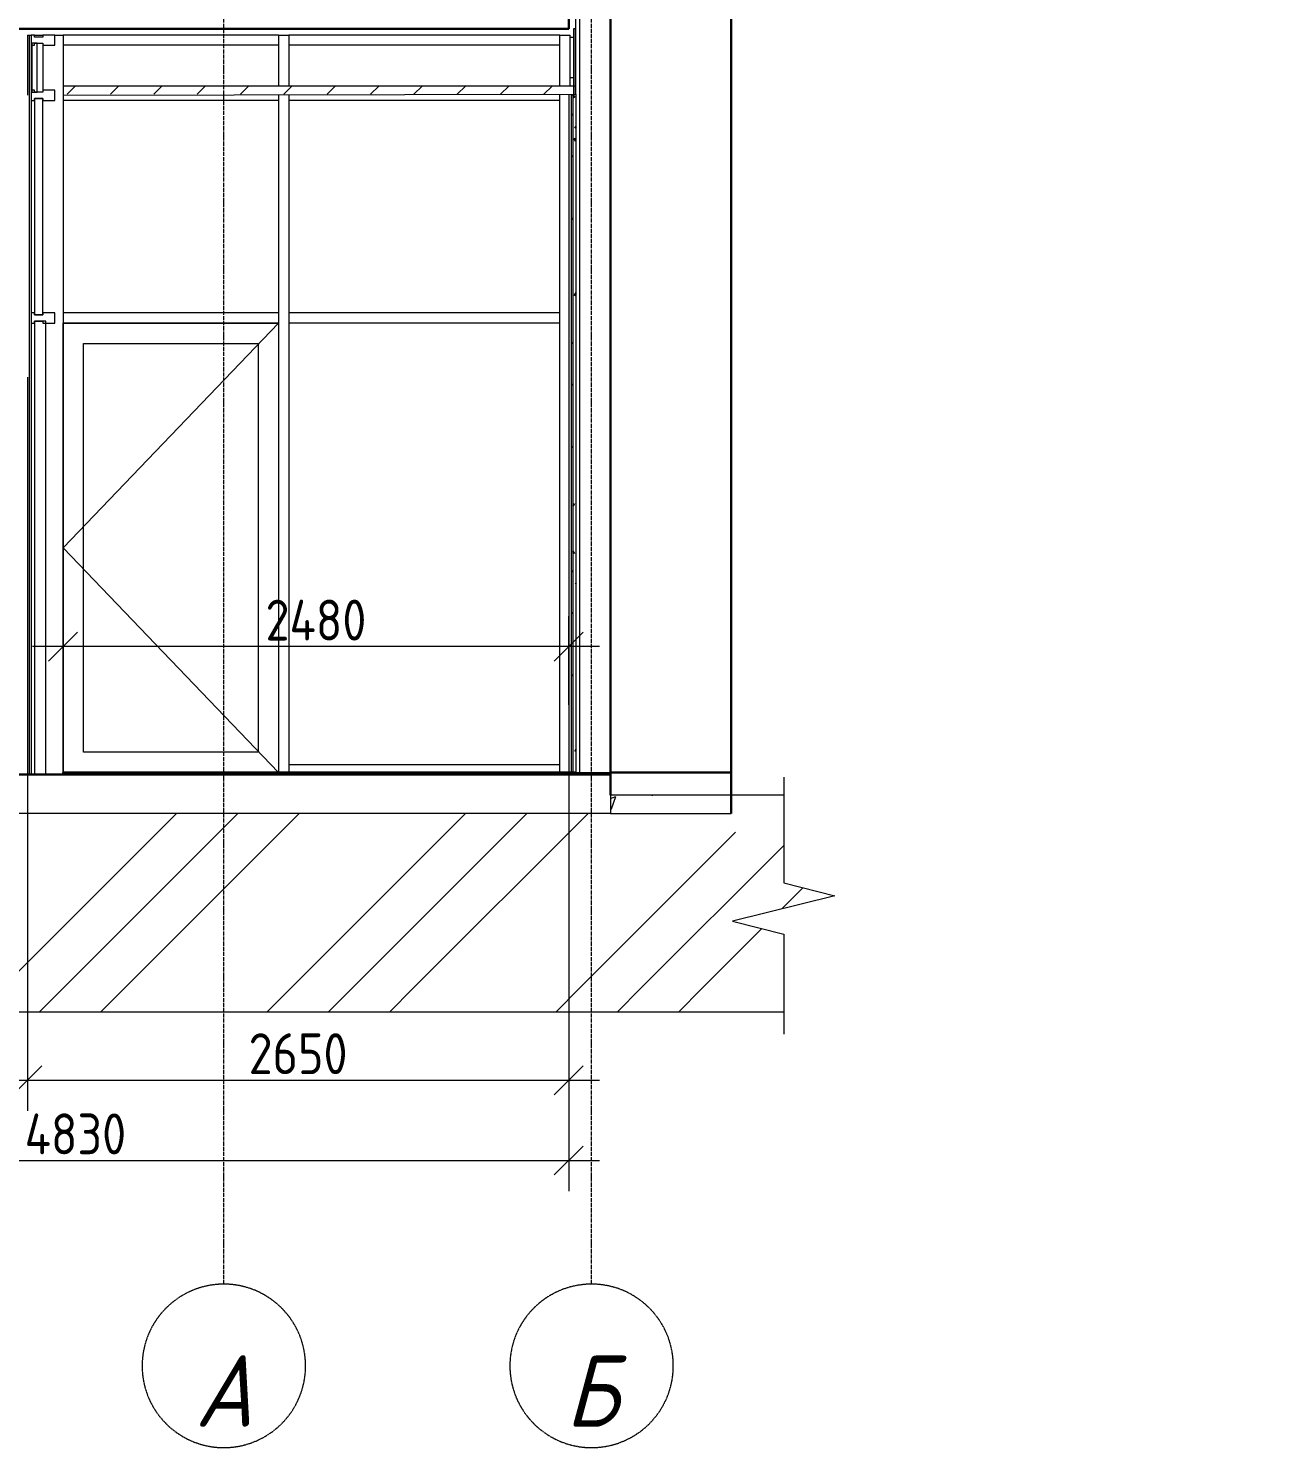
# Model space of a CAD drawing. Header units: millimetres. Extents: x 504091 to 2165846, y 135022 to 442887.
# Drawn here: x 1058160 to 1064240, y 312528 to 319474 of the extents above; entities that cross this region are included whole.
import ezdxf

# ---------------------------------------------------------------- set-up
doc = ezdxf.new("R2010")
doc.units = ezdxf.units.MM
doc.linetypes.add('ADSK_Линия сетки', pattern=[25, 20, -2.5, 0, -2.5])
doc.linetypes.add('осеваяX2', pattern=[4, 2.5, -0.5, 0.5, -0.5])
doc.layers.get('Defpoints').update_dxf_attribs({"color": 255})
for name, color, linetype, lineweight in [('+АР_Вспомогательная', 7, 'Continuous', 9), ('Витраж', 7, 'Continuous', 9), ('Двери', 7, 'Continuous', 20), ('Оси', 165, 'осеваяX2', 13), ('Панели витража', 7, 'Continuous', 9), ('Перекрытие', 7, 'Continuous', 18), ('Потолки', 7, 'Continuous', 9), ('размеры', 7, 'Continuous', 9), ('Стены внутренние', 7, 'Continuous', 18), ('Стены наружные', 7, 'Continuous', 18), ('Стены несущие', 7, 'Continuous', 30), ('Стены отделка', 7, 'Continuous', 30), ('Стены штриховка', 7, 'Continuous', 18), ('Узлы', 7, 'Continuous', 18)]:
    doc.layers.add(name, color=color, linetype=linetype, lineweight=lineweight)
doc.layers.add('Линии', color=7, linetype='Continuous', lineweight=9, true_color=0x00a600)
doc.layers.add('Штриховка', color=252, linetype='Continuous')
doc.styles.add('GOST 2.304_new', font='isocpeur.ttf', dxfattribs={"width": 0.9, "oblique": 15})
doc.styles.add('GOST Common_1', font='GOST_Common.ttf', dxfattribs={"width": 0.9, "height": 250})
doc.styles.add('GOST Common_6', font='GOST_Common.ttf', dxfattribs={"width": 0.9, "height": 200})
doc.dimstyles.new('ADSK_Основной_2_5_мм_Округление_до_10_мм', dxfattribs={"dimscale": 304.8, "dimtxt": 251.428749, "dimasz": 0.463911, "dimexe": 0.492126, "dimexo": 0.492126, "dimgap": 0.098425, "dimtad": 1, "dimdec": 0, "dimrnd": 10, "dimdsep": 46, "dimtxsty": 'GOST Common_1', "dimblk1": 'OBLIQUE', "dimblk2": 'OBLIQUE', "dimsah": 1, "dimcen": 0.09, "dimdle": 0.492126, "dimazin": 2, "dimtfac": 1, "dimtdec": 4, "dimtix": 1, "dimtmove": 0, "dimatfit": 3, "dimfxl": 0, "dimtvp": 1, "dimtolj": 1, "dimtzin": 0, "dimlwd": 20, "dimlwe": 20, "dimarcsym": 0})

# ---------------------------------------------------------------- blocks, each defined once
blk = doc.blocks.new('Прямоугольный импост - Импост структурный с накладкой - 160мм-4997840-Разрез 2-2')
at = {"layer": 'Витраж'}
for p, q in [((1639.4, 3610), (1689.4, 3610)), ((1639.4, 3360), (1639.4, 3610)), ((1689.4, 3360), (1689.4, 3610)), ((1639.4, 3315), (1639.4, 3320))]:
    blk.add_line(p, q, dxfattribs=at)
blk = doc.blocks.new('Витражная двухстворчатая дверь - Входная двухстворчатая левая-6453347-Разрез 2-2')
at = {"layer": 'Двери'}
for p, q in [((-345.6, 2210), (-400.6, 2210)), ((-400.6, 2210), (-400.6, -10)), ((-345.6, -10), (-345.6, 2210)), ((-400.6, -10), (-345.6, -10))]:
    blk.add_line(p, q, dxfattribs=at)
blk = doc.blocks.new('Прямоугольный импост - Импост структурный с накладкой - 160мм-6453484-Разрез 2-2')
at = {"layer": 'Витраж'}
blk.add_line((1639.4, 0), (1639.4, 2225), dxfattribs=at)
blk = doc.blocks.new('Прямоугольный импост - Импост структурный с накладкой - 160мм-6453342-Разрез 2-2')
at = {"layer": 'Витраж'}
for p, q in [((919.4, 2225), (919.4, 0)), ((969.4, 2225), (969.4, 0))]:
    blk.add_line(p, q, dxfattribs=at)
blk = doc.blocks.new('Прямоугольный импост - Импост структурный с накладкой - 160мм-V1-Разрез 2-2')
at = {"layer": 'Витраж'}
for p, q in [((-260.6, 2225), (-260.6, 0)), ((-417.6, 2200), (-417.6, -10))]:
    blk.add_line(p, q, dxfattribs=at)
blk = doc.blocks.new('Квадратный угловой импост - 150х150 мм-2502354-Разрез 2-2')
at = {"layer": 'Витраж'}
for p, q in [((-425.6, 3610), (-417.6, 3610)), ((-425.6, 3315), (-425.6, 3610))]:
    blk.add_line(p, q, dxfattribs=at)
blk = doc.blocks.new('Системная панель - Стекло - 40мм-6453350-Разрез 2-2')
at = {"layer": 'Панели витража', "lineweight": 18}
for p, q in [((-400.6, 3300), (-400.6, 2240)), ((-360.6, 3300), (-400.6, 3300)), ((-360.6, 2240), (-360.6, 3300)), ((-400.6, 2240), (-360.6, 2240))]:
    blk.add_line(p, q, dxfattribs=at)
blk = doc.blocks.new('Квадратный угловой импост - 150х150 мм-6453353-Разрез 2-2')
at = {"layer": 'Витраж'}
blk.add_line((-425.6, -10), (-425.6, 2225), dxfattribs=at)
blk = doc.blocks.new('Прямоугольный импост - Импост структурный с накладкой - 100мм-5430413-Разрез 2-2')
at = {"layer": 'Витраж', "lineweight": 18}
for p, q in [((-400.6, 2250), (-417.6, 2250)), ((-417.6, 2250), (-417.6, 2200)), ((-400.6, 2240), (-400.6, 2250)), ((-360.6, 2240), (-400.6, 2240)), ((-300.6, 2250), (-360.6, 2250)), ((-360.6, 2250), (-360.6, 2240)), ((-300.6, 2200), (-300.6, 2250)), ((-417.6, 2200), (-400.6, 2200)), ((-400.6, 2200), (-400.6, 2210)), ((-400.6, 2210), (-360.6, 2210)), ((-360.6, 2210), (-360.6, 2200)), ((-360.6, 2200), (-300.6, 2200))]:
    blk.add_line(p, q, dxfattribs=at)
blk = doc.blocks.new('Прямоугольный импост - Импост структурный с накладкой - 160мм-V12-Разрез 2-2')
at = {"layer": 'Витраж'}
for p, q in [((-417.6, 3290), (-417.6, 2250)), ((-260.6, 3315), (-260.6, 2225))]:
    blk.add_line(p, q, dxfattribs=at)
blk = doc.blocks.new('Системная панель - ADSK_Глухая_25 мм-5430419-Разрез 2-2')
at = {"layer": 'Панели витража', "lineweight": 18}
for p, q in [((-413.1, 3570), (-413.1, 3330)), ((-388.1, 3570), (-413.1, 3570)), ((-388.1, 3330), (-388.1, 3570)), ((-413.1, 3330), (-388.1, 3330))]:
    blk.add_line(p, q, dxfattribs=at)
blk = doc.blocks.new('Квадратный угловой импост - 150х150 мм-6453354-Разрез 2-2')
at = {"layer": 'Витраж'}
blk.add_line((-425.6, 2225), (-425.6, 3315), dxfattribs=at)
blk = doc.blocks.new('Прямоугольный импост - Импост структурный с накладкой - 160мм-2502325-Разрез 2-2')
at = {"layer": 'Витраж'}
for p, q in [((-417.6, 3560), (-417.6, 3340)), ((-400.6, 3610), (-360.6, 3610)), ((-360.6, 3560), (-360.6, 3340)), ((-300.6, 3610), (-260.6, 3610)), ((-260.6, 3610), (-260.6, 3360)), ((-260.6, 3320), (-260.6, 3315))]:
    blk.add_line(p, q, dxfattribs=at)
blk = doc.blocks.new('Квадратный угловой импост - 150х150 мм-2502332-Разрез 2-2')
at = {"layer": 'Витраж'}
for q in [(-417.6, 3610), (-435.6, 3315)]:
    blk.add_line((-435.6, 3610), q, dxfattribs=at)
blk = doc.blocks.new('Прямоугольный импост - Импост структурный с накладкой - 160мм-6453488-Разрез 2-2')
at = {"layer": 'Витраж'}
blk.add_line((1639.4, 2225), (1639.4, 3315), dxfattribs=at)
blk = doc.blocks.new('Прямоугольный импост - Импост структурный с накладкой - 100мм-5430410-Разрез 2-2')
at = {"layer": 'Витраж', "lineweight": 18}
for p, q in [((-400.6, 3610), (-417.6, 3610)), ((-417.6, 3610), (-417.6, 3560)), ((-417.6, 3560), (-400.6, 3560)), ((-400.6, 3600), (-400.6, 3610)), ((-360.6, 3600), (-400.6, 3600)), ((-400.6, 3560), (-400.6, 3570)), ((-400.6, 3570), (-360.6, 3570)), ((-300.6, 3610), (-360.6, 3610)), ((-360.6, 3610), (-360.6, 3600)), ((-360.6, 3570), (-360.6, 3560)), ((-360.6, 3560), (-300.6, 3560)), ((-300.6, 3560), (-300.6, 3610))]:
    blk.add_line(p, q, dxfattribs=at)
blk = doc.blocks.new('Ось сетки - Круг_Ø8 мм-8258-Разрез 2-2')
at = {"layer": 'Оси', "lineweight": 20}
for start, end in [(360, 180), (180, 360)]:
    blk.add_arc((-5, -5988), 400, start, end, dxfattribs=at)
blk = doc.blocks.new('_Oblique')
at = {"color": 0, "linetype": 'ByBlock', "lineweight": -2}
blk.add_line((-0.5, -0.5), (0.5, 0.5), dxfattribs=at)
blk = doc.blocks.new('*D957')
at = {"layer": 'Defpoints', "color": 0, "lineweight": 20, "transparency": 16777216}
for p in [(1058329.7, 317105.9), (1058329.7, 316447.9), (1060804.7, 316012.8)]:
    blk.add_point(p, dxfattribs=at)
at = {"layer": 'размеры', "color": 0, "transparency": 16777216}
for p, q in [((1058329.7, 316955.9), (1058329.7, 316297.9)), ((1060804.7, 316162.8), (1060804.7, 316597.9)), ((1060954.7, 316447.9), (1058179.7, 316447.9))]:
    blk.add_line(p, q, dxfattribs=at)
at = {"layer": 'размеры', "color": 0, "transparency": 16777216, "xscale": 141.4, "yscale": 141.4, "zscale": 141.4, "rotation": 180}
blk.add_blockref('_Oblique', (1058329.7, 316447.9), dxfattribs=at)
at = {"layer": 'размеры', "color": 0, "transparency": 16777216, "xscale": 141.4, "yscale": 141.4, "zscale": 141.4}
blk.add_blockref('_Oblique', (1060804.7, 316447.9), dxfattribs=at)
at = {"layer": 'размеры', "color": 0, "lineweight": 20, "transparency": 16777216, "insert": (1059567.2, 316577.9), "char_height": 200, "attachment_point": 5, "style": 'GOST Common_6'}
blk.add_mtext('\\A1;2480', dxfattribs=at)
blk = doc.blocks.new('*D1012')
at = {"layer": 'Defpoints', "color": 0, "lineweight": 20, "transparency": 16777216}
for p in [(1055974.7, 315683.6), (1060804.7, 315718.8), (1060804.7, 313932.9)]:
    blk.add_point(p, dxfattribs=at)
at = {"layer": 'размеры', "color": 0, "transparency": 16777216}
for p, q in [((1055974.7, 315533.6), (1055974.7, 313782.9)), ((1060804.7, 315568.8), (1060804.7, 313782.9)), ((1055824.7, 313932.9), (1060954.7, 313932.9))]:
    blk.add_line(p, q, dxfattribs=at)
at = {"layer": 'размеры', "color": 0, "transparency": 16777216, "xscale": 141.4, "yscale": 141.4, "zscale": 141.4, "rotation": 180}
blk.add_blockref('_Oblique', (1055974.7, 313932.9), dxfattribs=at)
at = {"layer": 'размеры', "color": 0, "transparency": 16777216, "xscale": 141.4, "yscale": 141.4, "zscale": 141.4}
blk.add_blockref('_Oblique', (1060804.7, 313932.9), dxfattribs=at)
at = {"layer": 'размеры', "color": 0, "lineweight": 20, "transparency": 16777216, "insert": (1058389.7, 314062.9), "char_height": 200, "attachment_point": 5, "style": 'GOST Common_6'}
blk.add_mtext('\\A1;4830', dxfattribs=at)
blk = doc.blocks.new('*D1014')
at = {"layer": 'Defpoints', "color": 0, "lineweight": 20, "transparency": 16777216}
for p in [(1060804.7, 318042.5), (1058154.7, 317917.4), (1060804.7, 314325.5)]:
    blk.add_point(p, dxfattribs=at)
at = {"layer": 'размеры', "color": 0, "transparency": 16777216}
for p, q in [((1060804.7, 317892.5), (1060804.7, 314175.5)), ((1058154.7, 317767.4), (1058154.7, 314175.5)), ((1058004.7, 314325.5), (1060954.7, 314325.5))]:
    blk.add_line(p, q, dxfattribs=at)
at = {"layer": 'размеры', "color": 0, "transparency": 16777216, "xscale": 141.4, "yscale": 141.4, "zscale": 141.4, "rotation": 180}
blk.add_blockref('_Oblique', (1058154.7, 314325.5), dxfattribs=at)
at = {"layer": 'размеры', "color": 0, "transparency": 16777216, "xscale": 141.4, "yscale": 141.4, "zscale": 141.4}
blk.add_blockref('_Oblique', (1060804.7, 314325.5), dxfattribs=at)
at = {"layer": 'размеры', "color": 0, "lineweight": 20, "transparency": 16777216, "insert": (1059479.7, 314455.5), "char_height": 200, "attachment_point": 5, "style": 'GOST Common_6'}
blk.add_mtext('\\A1;2650', dxfattribs=at)

msp = doc.modelspace()

# ---------------------------------------------------------------- hatches: boundary and pattern name
at = {"layer": 'Потолки'}
h = msp.add_hatch(dxfattribs=at)
h.set_pattern_fill('FP_3', color=256, style=0, pattern_type=2)
h.set_pattern_definition([(45, (1068208.4, 324131.58), (-106.066, 106.066), [])])
h.paths.add_polyline_path([(1058329.7263, 319151.5755), (1060839.7263, 319151.5755), (1060839.7263, 319191.5755), (1058329.7263, 319191.5755), (1058329.7263, 319161.5755)])
at = {"layer": 'Узлы', "lineweight": 5}
h = msp.add_hatch(dxfattribs=at)
h.set_pattern_fill('FP_23', color=256, style=0, pattern_type=2)
h.set_pattern_definition([(50, (1068208.4, 324131.6), (728.737, -63.756), [76.2, -838.2]), (355, (1068208.4, 324131.6), (-140.97, 764.23), [60.96, -670.56]), (100.451, (1068269.1, 324126.26), (587.77, 700.467), [64.76, -712.36]), (46.184, (1068208.4, 324334.8), (1084.316, -168.17), [114.3, -1257.3]), (96.636, (1068298.8, 324320.8), (949.61, 989.71), [97.14, -1068.54]), (351.184, (1068208.4, 324334.8), (949.62, 989.7), [91.44, -1005.84]), (21, (1068310, 324284), (606.458, -409.06), [76.2, -838.2]), (326, (1068310, 324284), (247.21, 736.753), [60.96, -670.56]), (71.451, (1068360.5, 324249.9), (853.67, 327.685), [64.76, -712.36]), (37.5, (1068208.4, 324131.58), (12.3547, 338.22), [33.528, -628.904, 33.528, -647.192, -673.1]), (37.5, (1068208.4, 324131.58), (12.3547, 338.22), [-1343.152, 33.528, -639.572]), (7.5, (1068208.4, 324131.58), (267.279, 400.722), [33.528, -354.584, 33.528, -613.664, -256.54]), (7.5, (1068208.4, 324131.58), (267.279, 400.722), [-1035.304, 33.528, -223.012]), (327.5, (1067981.83, 324131.58), (542.363, -22.9153), [33.528, -220.472, 33.528, -758.952, -1051.56]), (327.5, (1067981.83, 324131.58), (542.363, -22.9153), [-1046.48, 33.528, -1018.032]), (317.5, (1067880.23, 324131.58), (592.517, 101.707), [33.528, -296.672, 33.528, -492.76, -746.76]), (317.5, (1067880.23, 324131.58), (592.517, 101.707), [-856.49, 33.53, -713.23])])
h.paths.add_polyline_path([(1061079.8357, 315631.5755), (1061582.839, 315631.5755), (1061582.839, 315651.5755), (1061856.8732, 315648.2366), (1061856.8732, 315721.5755), (1061009.7263, 315721.5755), (1061009.7263, 315631.5755)])
h = msp.add_hatch(dxfattribs=at)
h.set_pattern_fill('GOST_GROUND', color=256, scale=100)
h.set_pattern_definition([(45, (947720, 306289.9), (1414.2136, 0), [2000]), (45, (948020, 306289.9), (1414.2136, 0), [2000]), (45, (948320, 306289.9), (1414.2136, 0), [2000])])
h.paths.add_polyline_path([(1061856.8732, 314659.5239), (1061856.8732, 315041.3056), (1061606.8732, 315103.8056), (1062106.8732, 315228.8056), (1061856.8732, 315291.3056), (1061856.8732, 315539.5731), (1061582.839, 315539.5731), (1061582.839, 315631.5755), (1056349.464, 315631.5755), (1055088.2203, 315134.7397), (1054034.1425, 315131.5755), (1053992.7668, 314659.5239)])
h.paths.add_polyline_path([(1074778.3171, 315479.8502), (1074778.3212, 315479.8502), (1074779.2932, 315472.4956)])
at = {"layer": 'Штриховка'}
h = msp.add_hatch(dxfattribs=at)
h.set_pattern_fill('FP_2', color=252, style=0, pattern_type=2)
h.set_pattern_definition([(0, (1068208.4, 324131.58), (406.4, 101.6), [33.528, -271.272, 33.528, -271.272, -1625.6]), (0, (1068208.4, 324131.58), (406.4, 101.6), [-609.6, 33.528, -576.072, 33.528, -271.272, -711.2]), (0, (1068208.4, 324131.58), (406.4, 101.6), [-1524, 33.528, -169.672, 33.528, -474.472]), (120, (1068360.8, 324182.38), (-291.1882, 301.1527), [33.528, -271.272, 33.528, -271.272, -1625.6]), (120, (1068360.8, 324182.38), (-291.1882, 301.1527), [-609.6, 33.528, -576.072, 33.528, -271.272, -711.2]), (120, (1068360.8, 324182.38), (-291.1882, 301.1527), [-1524, 33.528, -169.672, 33.528, -474.472]), (240, (1068411.6, 324385.58), (-115.2118, -402.7527), [33.528, -271.272, 33.528, -271.272, -1625.6]), (240, (1068411.6, 324385.58), (-115.2118, -402.7527), [-609.6, 33.528, -576.072, 33.528, -271.272, -711.2]), (240, (1068411.6, 324385.58), (-115.2118, -402.7527), [-1524, 33.528, -169.672, 33.528, -474.472])])
h.paths.add_polyline_path([(1060839.7263, 315831.5755), (1060839.7263, 319151.5755), (1060824.7263, 319151.5755), (1060824.7263, 315831.5755)])

# ---------------------------------------------------------------- linework, layer by layer
at = {"layer": '+АР_Вспомогательная', "color": 7, "linetype": 'Continuous', "ltscale": 50}
msp.add_lwpolyline([(1061856.8732, 315809.0496), (1061856.8732, 315291.3056), (1062106.8732, 315228.8056), (1061606.8732, 315103.8056), (1061856.8732, 315041.3056), (1061856.8732, 314551.6283)], dxfattribs=at)
at = {"layer": 'Витраж'}
for p, q in [((1059384.7263, 319441.5755), (1058329.7263, 319441.5755)), ((1059384.7263, 319441.5755), (1059434.7263, 319441.5755)), ((1059384.7263, 319441.5755), (1059384.7263, 319191.5755)), ((1059434.7263, 319441.5755), (1059434.7263, 319191.5755)), ((1060760.9223, 319441.5755), (1059434.7263, 319441.5755)), ((1059384.7263, 319391.5755), (1058329.7263, 319391.5755)), ((1060760.9223, 319391.5755), (1059434.7263, 319391.5755)), ((1059384.7221, 319148.6771), (1059384.7263, 318056.5755)), ((1059434.7679, 319148.7768), (1059434.7263, 318056.5755)), ((1059384.7263, 319121.5755), (1058329.7263, 319121.5755)), ((1060760.9223, 319121.5755), (1059434.7668, 319121.626)), ((1059384.7262, 318081.5751), (1058329.7263, 318081.5755)), ((1059384.7263, 318031.5755), (1058329.7263, 318031.5755)), ((1060760.9223, 318031.5755), (1059434.7263, 318031.5755)), ((1060760.9223, 318081.5755), (1059434.7273, 318081.6005)), ((1059434.7263, 315871.5755), (1060760.9223, 315871.5755))]:
    msp.add_line(p, q, dxfattribs=at)
for points in [[(1058329.7263, 318031.5755), (1059384.7263, 318031.5755), (1059384.7263, 315831.5755), (1058329.7263, 315831.5755)], [(1058429.7263, 317931.5755), (1059284.7263, 317931.5755), (1059284.7263, 315931.5755), (1058429.7263, 315931.5755)]]:
    msp.add_lwpolyline(points, close=True, dxfattribs=at)
msp.add_lwpolyline([(1059384.7263, 318031.5755), (1058329.7263, 316931.5755), (1059384.7263, 315831.5755)], dxfattribs=at)
at = {"layer": 'Линии', "color": 7}
for p, q in [((1061856.8732, 315721.5755), (1061009.7263, 315721.5755)), ((1061009.7263, 315721.5755), (1061009.7263, 315631.5755)), ((1061009.7263, 315631.5755), (1056349.464, 315631.5755)), ((1061009.7263, 315631.5755), (1061599.7263, 315631.5755)), ((1061856.8732, 314659.5239), (1053994.5924, 314659.5239))]:
    msp.add_line(p, q, dxfattribs=at)
at = {"layer": 'Оси', "linetype": 'ADSK_Линия сетки'}
for p, q in [((1060916.4947, 313327.5052), (1060916.4947, 321969.8366)), ((1059116.4947, 313327.5052), (1059116.4947, 320612.457))]:
    msp.add_line(p, q, dxfattribs=at)
at = {"layer": 'Перекрытие', "lineweight": 30}
for p, q in [((1060804.9223, 319471.5755), (1060804.9223, 319591.5755)), ((1060804.9223, 319471.5755), (1056555.9412, 319471.5755)), ((1061009.0814, 315821.5755), (1055974.7263, 315821.5755)), ((1058329.7263, 315831.5755), (1060839.7263, 315831.5755)), ((1058329.7263, 315831.5755), (1058329.7263, 315821.5755)), ((1060839.7263, 315821.5755), (1060839.7263, 315831.5755)), ((1061009.7263, 315721.5755), (1061009.7263, 315821.5755)), ((1061599.7263, 315771.5755), (1061599.7263, 315631.5755))]:
    msp.add_line(p, q, dxfattribs=at)
at = {"layer": 'Перекрытие', "lineweight": 9}
for p, q in [((1058329.7263, 315831.5755), (1058329.7263, 315822.5755)), ((1060839.7263, 315831.5755), (1058860.9223, 315831.5755)), ((1060839.7263, 315822.5755), (1060839.7263, 315831.5755))]:
    msp.add_line(p, q, dxfattribs=at)
at = {"layer": 'Потолки', "lineweight": 18}
for p, q in [((1060839.7263, 319191.5755), (1058329.7263, 319191.5755)), ((1058329.7263, 319191.5755), (1058329.7263, 319151.5755)), ((1058329.7263, 319146.5755), (1060839.7263, 319151.5755)), ((1060839.7263, 319151.5755), (1060839.7263, 319191.5755))]:
    msp.add_line(p, q, dxfattribs=at)
at = {"layer": 'Стены внутренние'}
for p, q in [((1060810.9223, 319431.5755), (1060827.7263, 319431.5755)), ((1060859.9223, 315831.5755), (1060859.9223, 315821.5755))]:
    msp.add_line(p, q, dxfattribs=at)
at = {"layer": 'Стены наружные'}
msp.add_line((1060827.7263, 319231.5755), (1060810.9223, 319231.5755), dxfattribs=at)
at = {"layer": 'Стены несущие'}
for p, q in [((1061009.7263, 315821.5755), (1061009.7263, 321969.8366)), ((1061599.7263, 321969.8366), (1061599.7263, 315771.5755)), ((1061009.7263, 315831.5755), (1061599.7263, 315831.5755))]:
    msp.add_line(p, q, dxfattribs=at)
at = {"layer": 'Стены отделка', "lineweight": 9}
for p, q in [((1060859.7263, 315831.5755), (1060859.7263, 321969.8366)), ((1060839.7263, 319151.5755), (1060839.7263, 319731.5755)), ((1060827.7263, 319471.5755), (1060827.7263, 319151.5755)), ((1060839.7263, 319471.5755), (1060827.7263, 319471.5755)), ((1060804.7263, 319151.5755), (1060804.7263, 315831.5755)), ((1060839.7263, 319151.5755), (1060839.7263, 319151.5755)), ((1060839.7263, 315831.5755), (1061009.7263, 315831.5755))]:
    msp.add_line(p, q, dxfattribs=at)
at = {"layer": 'Стены штриховка'}
for p, q in [((1060829.7263, 319471.5755), (1060829.7263, 319151.5755)), ((1060815.7263, 319151.5755), (1060815.7263, 315831.5755)), ((1060824.7263, 319151.5755), (1060824.7263, 315831.5755)), ((1060839.7263, 319151.5755), (1060839.7263, 315831.5755))]:
    msp.add_line(p, q, dxfattribs=at)

# ---------------------------------------------------------------- block references
at = {"layer": 'Витраж'}
for name, p in [('Квадратный угловой импост - 150х150 мм-2502332-Разрез 2-2', (1058590.2987, 315831.5755)), ('Квадратный угловой импост - 150х150 мм-2502354-Разрез 2-2', (1058590.2987, 315831.5755)), ('Прямоугольный импост - Импост структурный с накладкой - 160мм-2502325-Разрез 2-2', (1058590.2987, 315831.5755)), ('Прямоугольный импост - Импост структурный с накладкой - 100мм-5430410-Разрез 2-2', (1058590.2987, 315831.5755)), ('Прямоугольный импост - Импост структурный с накладкой - 160мм-4997840-Разрез 2-2', (1059121.4947, 315831.5755)), ('Квадратный угловой импост - 150х150 мм-6453354-Разрез 2-2', (1058590.2987, 315831.5755)), ('Прямоугольный импост - Импост структурный с накладкой - 100мм-5430413-Разрез 2-2', (1058590.2987, 316921.5755)), ('Прямоугольный импост - Импост структурный с накладкой - 160мм-V12-Разрез 2-2', (1058590.2987, 315831.5755)), ('Прямоугольный импост - Импост структурный с накладкой - 160мм-6453488-Разрез 2-2', (1059121.4947, 315831.5755)), ('Квадратный угловой импост - 150х150 мм-6453353-Разрез 2-2', (1058590.2987, 315831.5755)), ('Прямоугольный импост - Импост структурный с накладкой - 100мм-5430413-Разрез 2-2', (1058590.2987, 315831.5755)), ('Прямоугольный импост - Импост структурный с накладкой - 160мм-V1-Разрез 2-2', (1058590.2987, 315831.5755)), ('Прямоугольный импост - Импост структурный с накладкой - 160мм-6453342-Разрез 2-2', (1058465.2987, 315831.5755)), ('Прямоугольный импост - Импост структурный с накладкой - 160мм-6453484-Разрез 2-2', (1059121.4947, 315831.5755))]:
    msp.add_blockref(name, p, dxfattribs=at)
at = {"layer": 'Двери'}
msp.add_blockref('Витражная двухстворчатая дверь - Входная двухстворчатая левая-6453347-Разрез 2-2', (1058590.2987, 315831.5755), dxfattribs=at)
at = {"layer": 'Оси', "lineweight": 20}
for p in [(1059121.4947, 318915.5547), (1060921.4947, 318915.5547)]:
    msp.add_blockref('Ось сетки - Круг_Ø8 мм-8258-Разрез 2-2', p, dxfattribs=at)
at = {"layer": 'Панели витража'}
for name in ['Системная панель - ADSK_Глухая_25 мм-5430419-Разрез 2-2', 'Системная панель - Стекло - 40мм-6453350-Разрез 2-2']:
    msp.add_blockref(name, (1058590.2987, 315831.5755), dxfattribs=at)

# ---------------------------------------------------------------- texts
at = {"layer": 'Оси', "char_height": 350, "width": 291.6, "attachment_point": 5, "line_spacing_factor": 1.022766, "style": 'GOST 2.304_new'}
for s, insert in [('\\pt89.999,180.0015,270.0005,359.9995,449.9985,540.001,630,719.999,810.0015,900.0005,989.9995,1079.9985,1170.001,1260,1349.999,1440.0015,1530.0005,1619.9995,1709.9985,1800.001,1890,1979.999,2070.0015,2160.0005,2249.9995,2339.9985,2430.001,2520,2609.999,2700.0015,2790.0005,2879.9995;А', (1059116.114, 312804.6006)), ('\\pt89.999,180.0015,270.0005,359.9995,449.9985,540.001,630,719.999,810.0015,900.0005,989.9995,1079.9985,1170.001,1260,1349.999,1440.0015,1530.0005,1619.9995,1709.9985,1800.001,1890,1979.999,2070.0015,2160.0005,2249.9995,2339.9985,2430.001,2520,2609.999,2700.0015,2790.0005,2879.9995;Б', (1060916.114, 312804.6006))]:
    msp.add_mtext(s, dxfattribs=dict(at, insert=insert))

# ---------------------------------------------------------------- dimensions: what is measured, and where the dimension line sits
at = {"layer": 'размеры', "lineweight": 20}
for base, p1, p2, picture, middle in [((1060804.7263, 314325.4775), (1058154.7263, 317917.3512), (1060804.7263, 318042.5268), '*D1014', (1059479.7263, 314455.4775)), ((1058329.7263, 316447.9053), (1060804.7263, 316012.85), (1058329.7263, 317105.9275), '*D957', (1059567.2263, 316577.9053)), ((1060804.7263, 313932.9014), (1055974.7263, 315683.5755), (1060804.7263, 315718.8117), '*D1012', (1058389.7263, 314062.9014))]:
    dim = msp.add_linear_dim(base=base, p1=p1, p2=p2, dimstyle='ADSK_Основной_2_5_мм_Округление_до_10_мм', override={"dimtxt": 230, "dimpost": '<>', "dimtxsty": 'GOST Common_6', "dimfxl": 1618.654565, "dimlwd": 65535, "dimlwe": 65535}, dxfattribs=at)
    dim.commit()
    dim.dimension.update_dxf_attribs({"geometry": picture, "text_midpoint": middle})

doc.saveas('drawing.dxf')
